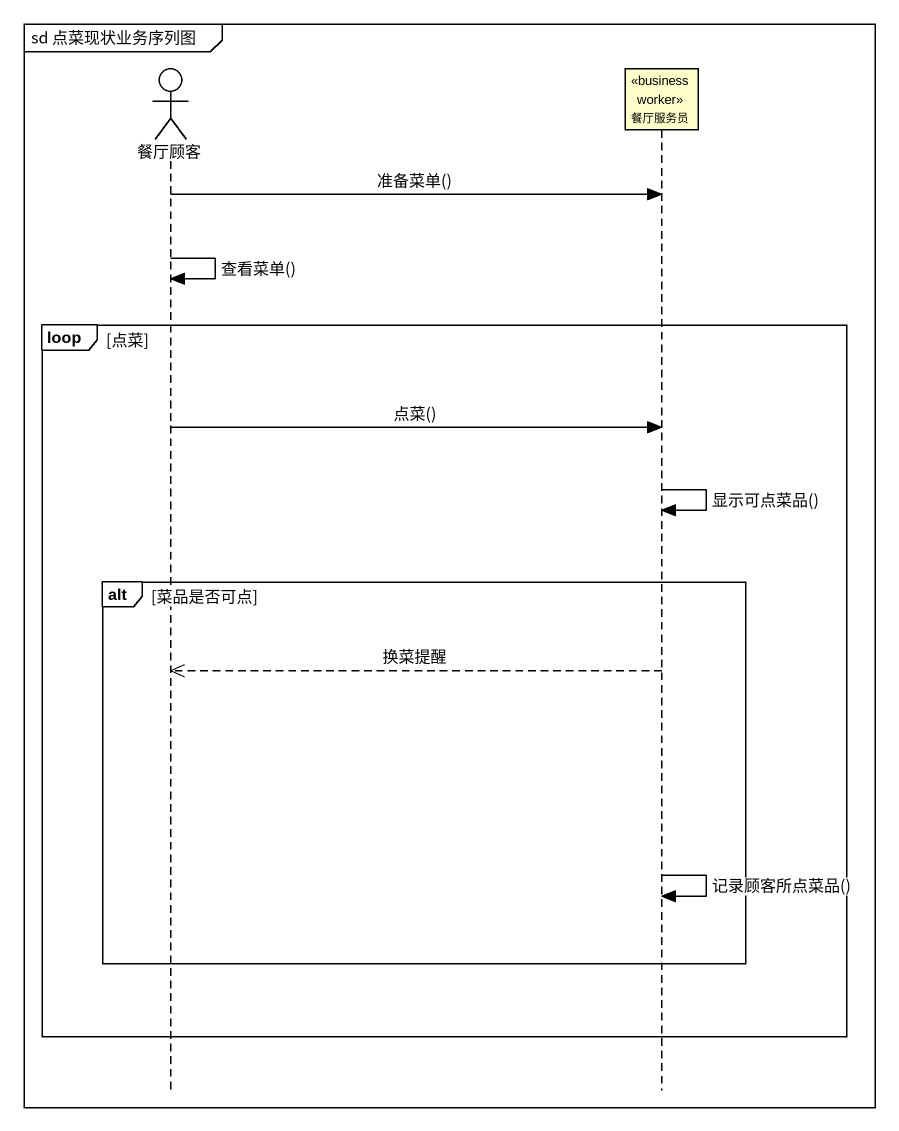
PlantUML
@startuml
mainframe sd 点菜现状业务序列图
hide footbox
actor 餐厅顾客
participant 餐厅服务员 <<business worker>>

餐厅顾客 -> 餐厅服务员 : 准备菜单()
餐厅顾客 -> 餐厅顾客 : 查看菜单()
loop 点菜
  餐厅顾客 -> 餐厅服务员 : 点菜()
  餐厅服务员 -> 餐厅服务员 : 显示可点菜品()
  alt 菜品是否可点
    餐厅服务员 -->> 餐厅顾客 : 换菜提醒
    餐厅服务员 -> 餐厅服务员 : 记录顾客所点菜品()
  end
end
@enduml
